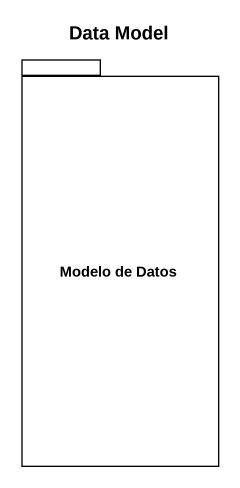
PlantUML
@startuml
title Data Model
package "Modelo de Datos" as Modelo_de_Datos {
}
@enduml
